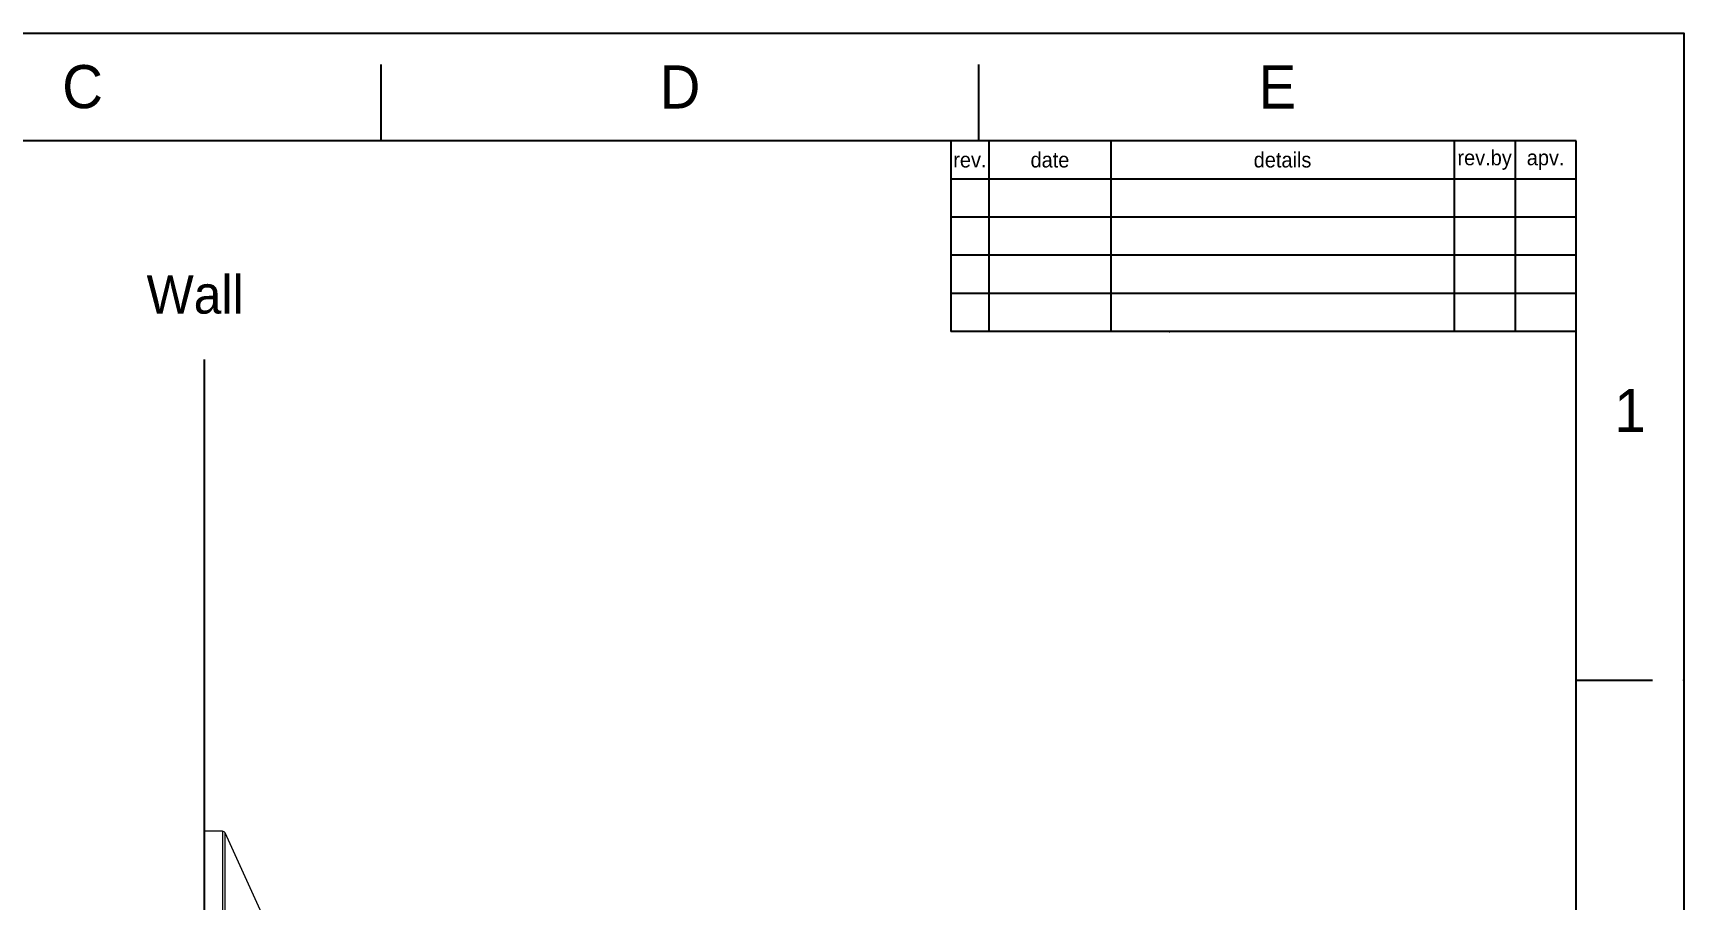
# Model space of a CAD drawing. Extents: x 8886 to 9306, y -19565 to -18971.
# Drawn here: x 9089.2 to 9305.7, y -19084.9 to -18971.2 of the extents above; entities that cross this region are included whole.
import ezdxf

# ---------------------------------------------------------------- set-up
doc = ezdxf.new("R2010")
doc.units = 0
doc.header["$MEASUREMENT"] = 0
doc.linetypes.add('HIDDEN2', pattern=[4.7625, 3.175, -1.5875])
doc.layers.get('0').update_dxf_attribs({"linetype": 'CONTINUOUS'})
doc.layers.add('1', color=4, linetype='HIDDEN2', lineweight=13)
for name, color, linetype in [('DIM', 2, 'CONTINUOUS'), ('FORM', 7, 'CONTINUOUS'), ('TEXT', 2, 'CONTINUOUS')]:
    doc.layers.add(name, color=color, linetype=linetype)
doc.styles.get("Standard").update_dxf_attribs({"font": ''})
doc.styles.get('Standard').set_extended_font_data('Gulim')

msp = doc.modelspace()

# ---------------------------------------------------------------- linework, layer by layer
for p, q in [((9134.914, -18985.34), (9134.914, -18975.34)), ((9213.257, -18985.34), (9213.257, -18975.34)), ((9291.6, -18985.34), (8899.883, -18985.34)), ((9291.6, -19550.997), (9291.6, -18985.34)), ((9291.6, -19056.047), (9301.6, -19056.047))]:
    msp.add_line(p, q)
at = {"color": 7, "linetype": 'Continuous'}
msp.add_line((9111.708, -19013.979), (9111.708, -19473.946), dxfattribs=at)
msp.add_lwpolyline([(8885.742, -18971.199), (9305.742, -18971.199), (9305.742, -19565.138), (8885.742, -19565.138)], close=True)
for p in [(9238.257, -19010.34), (9305.742, -19056.047)]:
    msp.add_point(p)
at = {"layer": '1', "color": 7, "linetype": 'Continuous', "lineweight": 18}
for p, q in [((9114.097, -19075.857), (9111.708, -19075.816)), ((9111.708, -19120.907), (9111.708, -19075.816)), ((9119.891, -19088.089), (9114.43, -19076.076))]:
    msp.add_line(p, q, dxfattribs=at)
at = {"layer": '1', "color": 1, "linetype": 'Continuous', "lineweight": 13}
for p, q in [((9114.097, -19075.857), (9114.097, -19076.612)), ((9114.097, -19076.612), (9114.097, -19120.866)), ((9114.43, -19076.823), (9114.43, -19076.076)), ((9114.43, -19120.647), (9114.43, -19076.823))]:
    msp.add_line(p, q, dxfattribs=at)
at = {"layer": '1', "color": 7, "linetype": 'Continuous', "lineweight": 18}
msp.add_arc((9114.091, -19076.23), 0.373, 24.44395, 89, dxfattribs=at)
at = {"layer": 'FORM'}
for p, q in [((9209.6, -18985.34), (9209.6, -19010.34)), ((9214.6, -18985.34), (9214.6, -19010.34)), ((9230.6, -18985.34), (9230.6, -19010.34)), ((9275.6, -18985.34), (9275.6, -19010.34)), ((9283.6, -18985.34), (9283.6, -19010.34)), ((9291.6, -18990.34), (9209.6, -18990.34)), ((9291.6, -18995.34), (9209.6, -18995.34)), ((9291.6, -19000.34), (9209.6, -19000.34)), ((9291.6, -19005.34), (9209.6, -19005.34)), ((9291.6, -19010.34), (9209.6, -19010.34))]:
    msp.add_line(p, q, dxfattribs=at)

# ---------------------------------------------------------------- texts
at = {"char_height": 5.657, "attachment_point": 5}
for s, width, insert in [('C', 10, (9095.742, -18978.269)), ('D', 10, (9174.085, -18978.269)), ('E', 10, (9252.429, -18978.269)), ('1', 50, (9298.671, -19020.694))]:
    msp.add_mtext_dynamic_manual_height_columns(s, width=width, gutter_width=12.5, heights=[0], dxfattribs=dict(at, insert=insert))
at = {"layer": 'DIM', "insert": (9104.142, -19002.986), "char_height": 5, "attachment_point": 1}
msp.add_mtext_dynamic_manual_height_columns('Wall', width=19.0186, gutter_width=12.5, heights=[0], dxfattribs=at)
at = {"layer": 'TEXT', "char_height": 2, "attachment_point": 5}
for s, width, insert in [('rev.by', 8, (9279.6, -18987.84)), ('rev.', 5, (9212.1, -18987.84)), ('date', 16, (9222.6, -18987.84)), ('details', 45, (9253.1, -18987.84)), ('apv.', 8, (9287.6, -18987.84))]:
    msp.add_mtext_dynamic_manual_height_columns(s, width=width, gutter_width=12.5, heights=[0], dxfattribs=dict(at, insert=insert))

doc.saveas('drawing.dxf')
